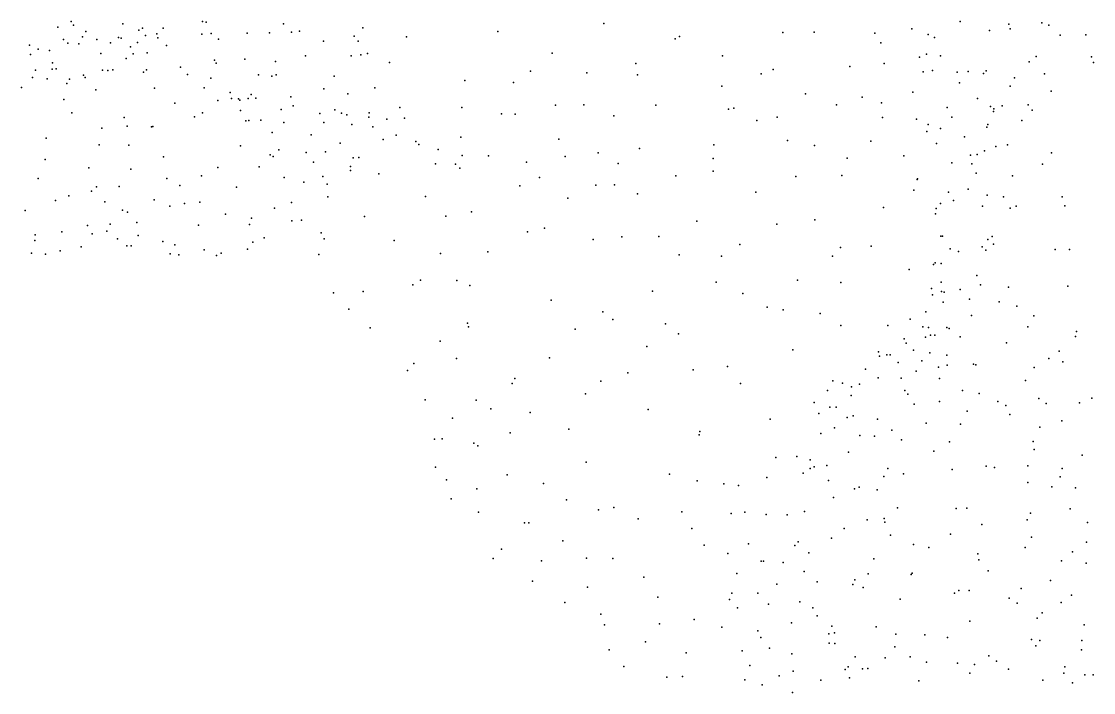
# Model space of a CAD drawing. Header units: metres. Extents: x -25 to 25, y -27.7 to 27.8.
# Drawn here: x 7.89 to 13.43, y -20.81 to -17.34 of the extents above; entities that cross this region are included whole.
import ezdxf

# ---------------------------------------------------------------- set-up
doc = ezdxf.new("R2010")
doc.units = ezdxf.units.M

msp = doc.modelspace()

# ---------------------------------------------------------------- linework, layer by layer
for p in [(8.1458, -17.3404, 2.3159), (8.8247, -17.3403, 0.7598), (8.8448, -17.3433, 7.1123), (12.7428, -17.3397, -0.2787), (13.1644, -17.3473, -4.8476), (8.0775, -17.3688, 5.2811), (8.1586, -17.3586, 4.2618), (8.2213, -17.3914, 5.2246), (8.4133, -17.3528, 4.1345), (8.496, -17.3842, 5.1067), (8.5155, -17.3739, 3.979), (8.5893, -17.403, 3.7158), (8.622, -17.3751, 3.282), (8.8696, -17.4024, 5.1077), (9.0559, -17.3998, 6.8935), (9.1721, -17.3989, 1.6217), (9.2432, -17.3516, 6.6818), (9.2854, -17.3952, -1.7723), (9.3261, -17.3894, 5.3683), (9.6535, -17.3719, -1.8881), (10.3522, -17.3921, 1.8634), (10.9007, -17.3496, 1.762), (11.8252, -17.3976, -1.4829), (11.9879, -17.3952, 2.4186), (12.3014, -17.4005, -0.8842), (12.4917, -17.3773, -0.67), (12.8936, -17.3858, -2.1491), (12.9939, -17.3541, 2.8391), (13.0015, -17.3784, -0.4685), (13.2002, -17.3592, 0.1865), (8.1066, -17.4331, -1.6594), (8.1296, -17.4524, 4.1319), (8.1861, -17.4563, 2.618), (8.2049, -17.4193, -0.3613), (8.2786, -17.4329, 7.4846), (8.3493, -17.45, 4.0047), (8.3907, -17.422, 2.915), (8.4055, -17.4268, 7.3934), (8.4894, -17.448, 3.8434), (8.5308, -17.4132, -0.0282), (8.5938, -17.4249, 3.4462), (8.8214, -17.4061, -1.7607), (8.9076, -17.432, 1.0375), (9.4515, -17.4413, 5.4967), (9.6089, -17.415, 6.2002), (9.6291, -17.4416, 1.8396), (9.8797, -17.4188, 1.8546), (11.2681, -17.4299, -1.6513), (11.2909, -17.4173, 1.6966), (12.3314, -17.4497, 2.6597), (12.5772, -17.4069, -3.7803), (12.609, -17.4223, -2.7222), (13.2589, -17.4103, -1.5579), (13.3919, -17.4095, 0.5842), (7.9316, -17.4632, 4.1401), (7.9361, -17.5114, -0.6864), (7.9754, -17.4838, 2.3154), (8.0338, -17.4899, 5.369), (8.2996, -17.5063, 3.0412), (8.4537, -17.4714, 3.1568), (8.4675, -17.5073, 3.3294), (8.5391, -17.502, -1.6713), (8.6391, -17.4646, 5.1098), (9.6443, -17.5118, 5.7814), (9.6777, -17.5055, 5.9488), (10.6332, -17.503, -1.6703), (12.5687, -17.5087, 2.7959), (8.0495, -17.5532, 7.6404), (8.4297, -17.531, -0.4175), (8.8877, -17.5404, -1.5492), (8.8961, -17.555, 0.7234), (9.0442, -17.5354, 5.1989), (9.2034, -17.5469, 6.7469), (9.3576, -17.5169, 6.6082), (9.594, -17.5178, 6.3219), (9.7925, -17.5515, -1.7838), (11.065, -17.5576, 1.831), (11.5138, -17.5178, 1.8562), (12.3498, -17.5563, -0.722), (12.5326, -17.5238, -3.4556), (12.6405, -17.5175, -4.2894), (13.0983, -17.5477, -4.9068), (13.1357, -17.5201, -1.3595), (13.4209, -17.5233, -5.0914), (13.4318, -17.5527, 3.0234), (7.9624, -17.5924, -1.0566), (8.0474, -17.5862, 2.7777), (8.0684, -17.584, 3.943), (8.2092, -17.6179, 5.3241), (8.3083, -17.5923, 3.3367), (8.3358, -17.5941, 3.5819), (8.3613, -17.5904, 5.2287), (8.5209, -17.6015, 5.1808), (8.5362, -17.5896, 7.2907), (8.7117, -17.5755, 7.1818), (8.7473, -17.6132, 0.1993), (9.1143, -17.6149, -1.4142), (9.1841, -17.6226, 5.266), (9.2064, -17.616, 1.6176), (9.505, -17.6227, -1.6039), (10.5213, -17.5966, 1.9319), (10.812, -17.6047, 1.9096), (11.0737, -17.6164, -1.5407), (11.7128, -17.6109, 2.0741), (11.7752, -17.5884, -1.3456), (12.1712, -17.5728, 2.5507), (12.5513, -17.6005, -3.1608), (12.5996, -17.5928, -0.3512), (12.7264, -17.6027, -2.3957), (12.7837, -17.5985, -4.5986), (12.8632, -17.6086, 2.911), (12.8758, -17.5953, -0.6987), (13.1788, -17.6113, 0.2431), (7.8891, -17.6812, 5.5264), (7.9468, -17.6299, 2.6491), (8.0216, -17.6358, 3.036), (8.1246, -17.6606, 3.6903), (8.1374, -17.639, -1.2293), (8.2183, -17.6293, 7.5227), (8.8688, -17.6326, -1.2916), (10.1817, -17.6453, -1.6865), (10.4328, -17.6552, -1.5952), (11.5101, -17.6751, -1.3943), (12.7385, -17.6567, -0.0935), (13.0008, -17.6738, -0.3273), (13.0233, -17.6311, -1.8659), (8.2743, -17.6936, -0.9453), (8.5765, -17.6846, -0.9742), (8.8339, -17.6833, -0.7075), (8.9674, -17.7068, 0.5822), (9.0764, -17.7166, -1.0775), (9.2814, -17.7299, 6.6768), (9.4528, -17.6877, 5.4861), (9.5766, -17.7136, 5.6219), (9.7155, -17.6831, 5.9993), (11.9428, -17.7141, -0.9963), (12.2347, -17.7316, -0.705), (12.498, -17.7045, -3.8145), (13.2134, -17.6999, -0.0326), (8.1074, -17.7434, 5.4435), (8.6816, -17.7627, 7.1096), (8.9049, -17.7492, 0.0375), (8.9749, -17.7385, 6.8785), (9.0117, -17.7397, 1.1788), (9.018, -17.747, -0.3604), (9.0607, -17.7376, -0.8676), (9.1009, -17.737, 1.4201), (9.2944, -17.7759, -0.754), (9.8457, -17.7849, -1.5738), (10.1653, -17.7853, 1.9095), (10.6508, -17.7733, 1.9785), (10.7967, -17.7713, -1.4413), (11.1692, -17.7734, -1.3878), (11.5713, -17.7884, 1.9699), (12.1032, -17.7703, 2.4789), (12.3357, -17.7598, 2.6925), (12.6746, -17.7848, -2.5823), (12.8324, -17.7388, -2.2012), (12.8996, -17.7789, -1.0848), (12.9155, -17.7918, -0.0278), (12.9595, -17.7752, -1.5197), (13.0934, -17.7715, 3.0268), (8.1497, -17.8118, 7.5213), (8.4195, -17.8355, 5.2923), (8.7845, -17.8329, 5.2108), (8.8243, -17.8121, 6.9551), (9.0219, -17.8006, 0.9564), (9.2321, -17.7957, -0.2568), (9.4326, -17.8165, 6.5483), (9.5098, -17.7964, -0.6291), (9.5436, -17.8136, -0.2117), (9.5714, -17.8223, -1.3654), (9.6852, -17.8345, 6.1888), (9.6873, -17.8119, 5.8242), (9.7782, -17.8452, -0.4006), (9.8688, -17.8398, 1.8326), (10.371, -17.818, -1.4549), (10.4412, -17.8194, 1.9721), (10.9509, -17.8285, 1.9984), (11.5446, -17.7929, -1.2038), (11.7958, -17.8353, 2.1082), (12.3403, -17.836, -0.5288), (12.5172, -17.8458, -3.5748), (12.6994, -17.834, -4.5861), (12.915, -17.8045, -0.5016), (13.1137, -17.7977, -5.0099), (8.304, -17.8908, 7.3763), (8.4349, -17.8811, 7.2584), (8.562, -17.8842, 7.1402), (8.5687, -17.8836, 5.2527), (9.0485, -17.8538, 5.2577), (9.0647, -17.8514, 0.7438), (9.1274, -17.8509, 0.4205), (9.2463, -17.8621, 0.1943), (9.4529, -17.8616, 0.0213), (9.5972, -17.8717, 5.687), (9.7056, -17.8849, 6.0253), (11.691, -17.8515, -0.9715), (12.5761, -17.8732, -4.3451), (12.6408, -17.8932, -2.8297), (12.8805, -17.8859, -0.7722), (12.8852, -17.8725, -1.8649), (13.0603, -17.852, -0.1815), (8.0167, -17.944, 5.6287), (9.1852, -17.9138, 6.6907), (9.3868, -17.9261, 5.4585), (9.759, -17.9502, -1.0539), (9.8265, -17.9275, -0.8045), (10.1605, -17.9388, -1.3505), (10.6674, -17.9484, -1.2429), (11.849, -17.9552, -0.7784), (12.28, -17.9579, 2.639), (12.5695, -17.9083, 2.8708), (12.7645, -17.937, -0.1102), (8.2911, -17.9773, 5.4365), (8.444, -17.9798, 5.3471), (9.0219, -17.9824, 6.7518), (9.2195, -18.0029, 1.2645), (9.5366, -17.9693, 6.408), (9.9277, -17.9601, -1.277), (9.9439, -17.9763, -0.242), (10.0435, -18.0022, -0.8244), (11.0848, -17.9958, -1.0861), (11.4682, -17.9775, -0.8892), (11.9889, -17.9811, 2.3109), (12.6203, -17.9714, -3.2175), (12.8675, -18.0078, -0.9653), (12.9271, -17.9857, 3.0126), (12.9863, -17.9785, -4.9306), (8.012, -18.0542, 7.458), (8.6237, -18.0397, 6.9539), (9.1756, -18.029, 5.3765), (9.19, -18.0374, 1.0316), (9.3606, -18.0169, 0.4126), (9.3998, -18.0674, 1.4722), (9.4619, -18.0145, 5.5708), (9.6033, -18.0454, 5.8066), (9.6328, -18.0427, 1.6874), (10.1674, -18.032, -0.6349), (10.3045, -18.0352, -0.9132), (10.5, -18.0671, -0.8067), (10.6999, -18.0384, 2.0273), (10.8706, -18.0197, -1.1193), (11.4657, -18.049, 1.9896), (12.1586, -18.0472, -0.5923), (12.4518, -18.0351, -3.8061), (12.7962, -18.0306, -1.3532), (12.8298, -18.0279, -2.3593), (13.2148, -18.0184, 3.1091), (8.238, -18.0971, 7.2793), (8.4542, -18.1043, 7.06), (8.9049, -18.0945, 6.726), (9.1183, -18.0918, 6.6427), (9.5897, -18.0904, 6.1454), (9.5897, -18.1102, 5.9573), (10.03, -18.0751, 0.0193), (10.1331, -18.0777, 1.8884), (10.1554, -18.0978, -0.1597), (10.9748, -18.075, -0.8439), (11.4658, -18.1139, -0.7059), (12.6988, -18.0704, 2.9268), (12.8023, -18.0751, -1.9741), (12.8252, -18.1233, -4.7592), (13.1672, -18.0768, -5.0635), (7.9764, -18.1512, 5.8257), (8.6412, -18.1511, 5.386), (8.8207, -18.1371, 5.3599), (9.2482, -18.1467, 5.4892), (9.3494, -18.1714, 6.4558), (9.4473, -18.1422, 5.6696), (9.7367, -18.1283, 0.2838), (10.5667, -18.1472, -0.5463), (11.2725, -18.1379, 2.0433), (11.8929, -18.1415, -0.6785), (12.1308, -18.1366, 2.4614), (12.5196, -18.1562, 2.8437), (12.521, -18.1532, -3.628), (13.0126, -18.1386, -0.5161), (8.2509, -18.2166, 5.6731), (8.2779, -18.1947, 7.1634), (8.3949, -18.1926, 5.5262), (8.7077, -18.1882, 6.7404), (9.0015, -18.1968, 6.6191), (9.4702, -18.1802, 0.548), (10.4651, -18.1898, 1.9897), (10.8594, -18.1867, -0.5453), (10.955, -18.1836, 2.0627), (11.0749, -18.2317, -0.5111), (11.6856, -18.2222, -0.689), (12.5033, -18.2126, -4.1988), (12.6814, -18.2226, -3.2829), (12.7836, -18.2073, -2.8706), (8.0659, -18.2648, 5.9074), (8.1335, -18.2405, 7.2195), (8.3202, -18.2715, 7.0165), (8.5752, -18.2613, 5.4971), (8.7315, -18.281, 5.4816), (8.8113, -18.2744, 6.6089), (9.2858, -18.2754, 5.648), (9.4725, -18.2458, 6.1104), (9.9772, -18.245, 1.8406), (10.714, -18.2531, -0.3016), (12.6399, -18.2802, -1.5594), (12.7084, -18.2658, -1.9675), (12.881, -18.2387, -2.4894), (12.9655, -18.2461, -0.7356), (13.2702, -18.2465, 3.1271), (7.9087, -18.3167, 6.0367), (8.4112, -18.3149, 5.6562), (8.4382, -18.325, 6.7799), (8.6563, -18.2952, 6.6339), (8.9433, -18.3355, 6.5014), (9.1972, -18.3059, 6.4282), (10.0824, -18.3458, 0.2163), (10.216, -18.3234, 1.9111), (12.3461, -18.3011, 2.6978), (12.6154, -18.3346, -0.3347), (12.6185, -18.3072, -4.4117), (12.8571, -18.2955, -0.3015), (13.0002, -18.3059, 3.0625), (13.0313, -18.2953, -4.9324), (13.2828, -18.2929, -5.0904), (8.23, -18.3945, 6.9055), (8.3479, -18.3879, 5.8097), (8.486, -18.3793, 6.6034), (8.8044, -18.3927, 5.5896), (9.0684, -18.3894, 6.3854), (9.078, -18.3568, 5.5936), (9.2875, -18.3698, 6.2411), (9.3368, -18.3673, 5.9218), (9.6628, -18.348, 1.6731), (11.3816, -18.3729, -0.5913), (11.7941, -18.388, 2.0308), (11.9906, -18.3659, 2.1736), (7.9593, -18.4428, 7.0427), (8.0974, -18.4269, 6.1408), (8.2543, -18.4375, 6.0472), (8.3303, -18.4239, 6.6938), (8.4929, -18.4468, 5.7645), (9.4392, -18.4329, 0.908), (10.5053, -18.4268, 1.9902), (10.5936, -18.4082, 0.0493), (10.993, -18.4529, -0.2516), (11.1844, -18.4523, 2.0617), (12.642, -18.4503, 2.877), (12.6501, -18.4505, -3.4463), (12.9079, -18.4508, -2.3391), (7.9587, -18.4724, 6.2837), (8.1977, -18.5045, 6.475), (8.3859, -18.4633, 6.4896), (8.4332, -18.4993, 6.0354), (8.4561, -18.5002, 6.208), (8.6199, -18.4766, 6.3343), (8.6827, -18.4944, 5.7572), (9.0853, -18.4804, 6.2137), (9.1433, -18.4582, 5.803), (9.4545, -18.4635, 1.3974), (9.8165, -18.4724, 1.7741), (10.845, -18.4677, 2.0568), (11.6026, -18.4935, -0.6404), (12.124, -18.5079, 2.2593), (12.2815, -18.5018, 2.5457), (12.8561, -18.5052, -4.7178), (12.8845, -18.4679, -0.4377), (12.9148, -18.4919, -2.7611), (7.9408, -18.5377, 6.7889), (8.0134, -18.5427, 6.5643), (8.0893, -18.5259, 6.721), (8.6588, -18.5411, 5.951), (8.7023, -18.5461, 6.1626), (8.834, -18.52, 5.7912), (8.8969, -18.549, 5.9469), (8.9212, -18.5373, 6.1681), (9.057, -18.5176, 6.06), (9.4267, -18.5441, 1.1383), (10.0555, -18.539, 1.8454), (10.2999, -18.5303, 0.1927), (11.2892, -18.5458, -0.4837), (11.5088, -18.553, 2.0142), (12.0825, -18.5535, -0.5821), (12.6911, -18.5148, -2.0263), (12.7335, -18.5298, -3.2257), (12.8745, -18.5218, 2.9713), (13.2341, -18.5194, -5.0465), (13.3072, -18.5195, 3.1257), (12.4789, -18.6218, 2.6665), (12.6043, -18.5962, -4.1976), (12.6133, -18.5879, -1.6893), (12.6443, -18.5906, -0.4415), (9.9525, -18.6772, 0.3973), (10.1406, -18.6788, 0.2866), (11.9007, -18.6781, -0.6102), (12.8288, -18.6536, -2.1763), (9.9134, -18.7014, 1.7578), (10.2076, -18.705, 1.8439), (11.1511, -18.734, -0.3101), (11.4807, -18.6876, -0.5606), (12.1259, -18.6886, 2.0948), (12.5934, -18.7212, -3.8302), (12.6438, -18.6875, -1.2746), (12.7425, -18.7255, -3.0472), (12.8474, -18.7017, -0.647), (12.9928, -18.7135, 2.9741), (13.2983, -18.7078, -5.2094), (9.5024, -18.7432, 1.0965), (9.6553, -18.7363, 0.7329), (10.6276, -18.7804, 1.9747), (11.619, -18.7466, 1.9929), (12.5986, -18.7528, -3.4985), (12.6449, -18.7361, -4.3489), (12.6595, -18.7398, -1.8653), (12.7898, -18.7763, -4.8673), (9.5813, -18.828, 1.3085), (10.8942, -18.8415, 0.0033), (11.7446, -18.8172, -0.5629), (11.8274, -18.8304, 1.974), (12.565, -18.8407, -4.059), (12.6541, -18.7919, -0.5544), (12.9445, -18.7899, -5.1058), (13.0357, -18.8126, -2.3229), (10.1945, -18.8997, 1.7659), (10.9459, -18.8799, 2.0253), (12.0186, -18.8497, -0.5431), (12.4845, -18.8796, -3.7189), (12.8003, -18.8608, -2.8532), (13.1225, -18.8612, -5.3782), (9.6914, -18.9235, 0.9274), (10.2, -18.9194, 0.3786), (10.7519, -18.9301, 0.1453), (11.2186, -18.9033, 2.0376), (11.2859, -18.9545, -0.3148), (12.1253, -18.9119, 1.9988), (12.3689, -18.9113, 2.1299), (12.5493, -18.9187, 2.3841), (12.5778, -18.9222, -4.8897), (12.6725, -18.9228, -5.1314), (12.6854, -18.9278, 2.5781), (13.0925, -18.9178, -2.5003), (13.3439, -18.9425, 3.0134), (10.0535, -18.9931, 0.5137), (12.4526, -18.9807, -3.3878), (12.4637, -19.0024, -5.0879), (12.5636, -18.9712, -1.247), (12.588, -18.9618, -1.4752), (12.6113, -18.9611, -0.9578), (12.7418, -18.9707, -5.3816), (12.9815, -19.001, -2.1579), (13.3378, -18.9679, -5.6859), (11.1221, -19.02, -0.135), (11.8771, -19.0376, 1.9727), (12.3201, -19.0476, -3.779), (12.3631, -19.0637, -4.4926), (12.3798, -19.0627, -4.2456), (12.501, -19.0386, -5.3453), (12.5846, -19.0534, -0.7531), (12.6733, -19.0643, -2.9064), (13.2538, -19.0438, -5.9122), (9.9177, -19.1085, 0.8305), (10.1375, -19.0815, 1.6175), (10.6187, -19.0795, 1.893), (12.326, -19.0707, -4.7536), (12.4221, -19.1032, -0.5593), (12.5447, -19.0952, 2.0812), (12.6753, -19.1168, 2.2631), (12.8108, -19.1118, 2.5085), (12.8236, -19.1153, -2.7249), (13.2009, -19.0816, -2.3224), (13.2727, -19.1003, 2.8929), (9.8845, -19.1435, 1.2031), (11.0236, -19.1564, -0.0078), (11.3621, -19.1405, 2.0403), (11.5397, -19.1233, -0.331), (12.2531, -19.1371, -5.2723), (12.5148, -19.1486, -3.0417), (12.6305, -19.1271, -1.7271), (13.1249, -19.1295, -6.0675), (10.4254, -19.2109, 1.7843), (10.4397, -19.1849, 0.2496), (10.8852, -19.1997, 1.9733), (11.6059, -19.2124, 2.0324), (12.0839, -19.198, 1.9354), (12.134, -19.2093, -4.8527), (12.1805, -19.2292, -3.5088), (12.2219, -19.2152, -4.3713), (12.3178, -19.1815, -3.3154), (12.4379, -19.1833, -1.0841), (12.6357, -19.1853, -5.7606), (13.08, -19.1954, 2.7088), (10.8047, -19.2647, 0.0579), (12.057, -19.248, -0.4498), (12.1783, -19.2742, -5.5797), (12.4553, -19.2477, 1.8988), (12.4715, -19.2662, -1.5353), (12.7549, -19.248, -6.0248), (12.8408, -19.2641, 2.3233), (13.4222, -19.2879, -6.5791), (9.9765, -19.2956, 1.0684), (10.2392, -19.2975, 1.6118), (10.3161, -19.3421, 0.319), (11.988, -19.3102, -5.4548), (12.068, -19.3341, -3.7541), (12.1019, -19.3338, -4.066), (12.5049, -19.3184, -5.8974), (12.6358, -19.3041, -2.8198), (12.9376, -19.3048, -6.3339), (12.9778, -19.3254, -2.1084), (13.1493, -19.2894, -6.5006), (13.1871, -19.3142, -2.1845), (13.3593, -19.3119, -2.4461), (10.1183, -19.3915, 0.5594), (10.5187, -19.3614, 0.1616), (11.1296, -19.3453, -0.0206), (11.7605, -19.3957, -0.3483), (12.0108, -19.366, -4.6702), (12.1587, -19.3866, -3.356), (12.1883, -19.3793, 1.8518), (12.3155, -19.3959, -0.8792), (12.7783, -19.3554, -1.9806), (12.9993, -19.3726, -2.5389), (10.7198, -19.448, 1.8555), (12.0929, -19.4401, -0.5666), (12.3883, -19.4534, -3.0111), (12.5656, -19.4174, -6.1056), (12.7437, -19.4214, -6.3096), (13.1541, -19.437, -6.6715), (13.2673, -19.4041, 2.6678), (10.0245, -19.5001, 0.848), (10.0644, -19.4972, 1.3032), (10.4156, -19.4665, 1.7204), (11.3929, -19.477, -0.1449), (11.3955, -19.459, 2.0331), (12.0221, -19.4704, -4.2969), (12.2233, -19.4796, -5.8932), (12.2996, -19.4836, -1.1104), (12.4382, -19.5026, 1.7603), (10.2282, -19.5192, 1.54), (10.2478, -19.5332, 0.3738), (12.6054, -19.562, -1.9159), (12.6864, -19.5125, -2.6961), (13.1189, -19.5113, 2.4271), (13.125, -19.5536, -2.1777), (10.8088, -19.6183, 0.0162), (11.7894, -19.595, -4.7762), (11.8978, -19.5885, -4.5732), (11.9662, -19.6056, -3.9544), (12.1646, -19.5659, -0.8792), (13.3733, -19.5821, 2.5911), (10.0301, -19.6444, 1.0264), (11.9308, -19.6752, -4.3347), (11.967, -19.6516, -3.7387), (11.988, -19.643, -5.8486), (12.0529, -19.6357, 1.8392), (12.368, -19.6518, -6.1971), (12.701, -19.6566, -6.5695), (12.8759, -19.6385, -6.6951), (12.9205, -19.6463, -2.5136), (13.0912, -19.6365, 2.1813), (13.27, -19.651, -6.8597), (10.0871, -19.7092, 1.247), (10.4007, -19.6832, 1.6277), (10.5887, -19.7287, 0.1177), (11.2402, -19.6797, 1.9411), (11.382, -19.715, -0.2216), (11.5211, -19.7302, 1.9552), (11.7422, -19.6968, -5.6174), (12.0618, -19.7126, -3.405), (12.3478, -19.6927, -1.4271), (12.4486, -19.6786, -1.7207), (13.0917, -19.7242, 1.8712), (13.2591, -19.6934, -2.4271), (10.2441, -19.7563, 0.4391), (11.5954, -19.7396, -5.3083), (12.1966, -19.7554, -1.181), (12.2193, -19.7478, -3.1298), (12.3132, -19.7621, 1.6757), (13.2164, -19.7451, -2.1931), (13.3392, -19.751, 2.368), (10.1107, -19.8074, 0.7211), (10.7066, -19.8126, 1.7369), (12.0876, -19.8016, -6.0419), (10.2524, -19.8766, 1.3666), (10.8725, -19.8648, 0.038), (10.9514, -19.8518, 1.7773), (11.3036, -19.8753, 1.8415), (11.5579, -19.8844, -0.4726), (11.6293, -19.8773, -4.9339), (11.7385, -19.8888, -4.7127), (11.8484, -19.89, -0.8166), (11.9366, -19.8728, -3.9828), (12.4184, -19.8544, -6.4471), (12.7218, -19.8583, -6.7684), (12.7765, -19.8562, 1.5517), (13.1052, -19.8811, 1.5788), (13.3107, -19.8591, 1.8967), (10.4893, -19.9327, 1.5407), (10.5119, -19.9317, 0.2789), (11.0771, -19.9108, -0.0401), (12.2622, -19.9162, -6.2857), (12.3493, -19.9093, -2.9704), (12.3524, -19.9292, -1.457), (12.854, -19.9403, -2.087), (13.0886, -19.9167, -2.3536), (13.3999, -19.9309, 1.6356), (11.3546, -19.9605, -0.3054), (12.1417, -19.9608, 1.6769), (12.3817, -19.9956, 1.5823), (12.693, -19.9897, -2.5879), (13.1113, -20.0055, -2.1396), (10.6888, -20.0254, 0.2094), (11.4182, -20.0472, 1.7477), (11.6486, -20.0397, -5.6724), (11.8875, -20.0484, -0.9786), (11.9046, -20.031, -5.9716), (12.0772, -20.012, -6.1339), (12.5017, -20.0435, -6.7272), (12.5809, -20.0592, -1.7932), (13.079, -20.0586, 1.3673), (13.3957, -20.0324, -2.078), (10.3275, -20.1159, 0.8476), (10.3704, -20.0672, 1.2961), (10.811, -20.1154, 1.5154), (10.9468, -20.1167, 0.0636), (11.5411, -20.0897, -5.2596), (11.9594, -20.0866, 1.686), (12.2957, -20.1188, -3.1076), (12.8331, -20.0921, 1.4142), (13.3235, -20.082, -2.2893), (10.5769, -20.129, 1.4081), (11.7126, -20.1304, -4.7857), (11.725, -20.1294, -0.7368), (11.827, -20.1368, -4.4533), (12.8391, -20.1237, -2.4821), (13.2662, -20.1278, -7.0326), (13.3939, -20.1402, 1.1467), (11.1073, -20.2132, -0.0996), (11.5868, -20.1936, 1.6447), (11.9362, -20.1833, -4.0769), (12.1984, -20.2263, -3.3043), (12.2669, -20.1962, -6.5104), (12.488, -20.1996, -2.8426), (12.4942, -20.1921, -1.527), (12.8872, -20.18, -1.9253), (13.2089, -20.2295, -1.9308), (10.5319, -20.2338, 1.0932), (10.8147, -20.2639, 1.3011), (11.7942, -20.249, -0.9166), (12.0022, -20.2369, -3.7198), (12.1876, -20.2506, 1.5539), (12.2408, -20.2671, -1.3211), (12.7349, -20.2812, -2.585), (12.7886, -20.2815, -1.7602), (13.0581, -20.2719, 1.2282), (11.1784, -20.3169, 1.3979), (11.549, -20.3291, -5.3029), (11.5615, -20.2964, -0.5174), (11.6969, -20.295, -5.7748), (11.9141, -20.3402, -4.4018), (12.4313, -20.3273, -3.018), (12.7126, -20.2947, -7.0266), (12.9948, -20.3217, -1.8111), (13.3184, -20.3057, -2.3204), (10.6985, -20.3437, 0.785), (11.5914, -20.3721, -5.5878), (11.7509, -20.3518, -4.7874), (11.98, -20.3714, -6.0626), (13.0376, -20.3474, -7.1007), (13.2638, -20.3437, -7.1006), (10.8844, -20.4036, 1.0121), (11.3666, -20.4322, 1.3661), (11.8701, -20.4484, -4.6334), (12.0031, -20.4128, -3.9574), (12.7916, -20.4399, 1.2907), (13.1402, -20.4253, -1.6115), (13.1653, -20.3973, 1.0666), (10.9028, -20.4594, 0.2807), (11.1883, -20.4547, 1.2272), (11.5101, -20.4705, -0.4099), (11.6968, -20.4896, 1.4276), (12.0633, -20.5064, 1.4033), (12.0793, -20.4654, -3.7382), (12.0933, -20.5001, -6.1896), (12.3074, -20.4693, -6.7763), (12.4098, -20.5069, -1.3174), (13.3829, -20.4588, 0.8291), (11.1155, -20.5464, -0.0495), (11.7117, -20.5244, -4.9678), (12.0643, -20.5547, -4.2659), (12.0944, -20.5552, -1.1835), (12.5592, -20.511, 1.3296), (12.676, -20.5255, -1.3441), (13.1117, -20.5356, -1.4332), (13.1547, -20.5406, -2.433), (13.3707, -20.5399, -1.4398), (10.928, -20.589, 0.474), (11.3248, -20.6036, 1.1673), (11.6143, -20.5933, -5.3104), (11.7559, -20.5792, -0.669), (11.8727, -20.6095, -4.8235), (12.404, -20.5734, -3.2894), (13.1338, -20.5671, -7.1451), (13.3689, -20.5886, -2.3973), (11.6543, -20.6687, 1.2561), (12.1987, -20.6247, -3.6628), (12.354, -20.6303, 1.2964), (12.4844, -20.6244, -6.9896), (12.5678, -20.6529, -3.1208), (12.7278, -20.6582, -7.1147), (12.8161, -20.6641, 1.1253), (12.8909, -20.62, -1.2807), (12.9295, -20.6469, -2.5744), (11.0035, -20.6751, 0.2362), (11.2259, -20.7296, 0.9106), (11.3067, -20.7269, -0.1139), (11.8059, -20.7229, -5.033), (11.8788, -20.6982, 1.2628), (12.1485, -20.6895, 1.2702), (12.163, -20.677, -4.0319), (12.2368, -20.6865, -6.694), (12.2647, -20.6845, -1.2063), (12.7928, -20.7084, -2.7613), (12.9913, -20.6887, 0.9725), (13.2789, -20.7096, -4.8167), (13.2828, -20.6757, 0.7122), (13.3861, -20.7184, -7.2093), (13.4302, -20.7186, -1.1935), (11.6289, -20.7441, -0.2734), (11.7191, -20.7698, -5.3576), (12.0215, -20.7447, -5.9165), (12.1699, -20.7341, -6.2625), (12.5286, -20.7482, -3.3121), (13.1696, -20.7448, -2.4978), (13.3226, -20.7595, -4.4729), (11.876, -20.8094, -0.4902)]:
    msp.add_point(p)

doc.saveas('drawing.dxf')
